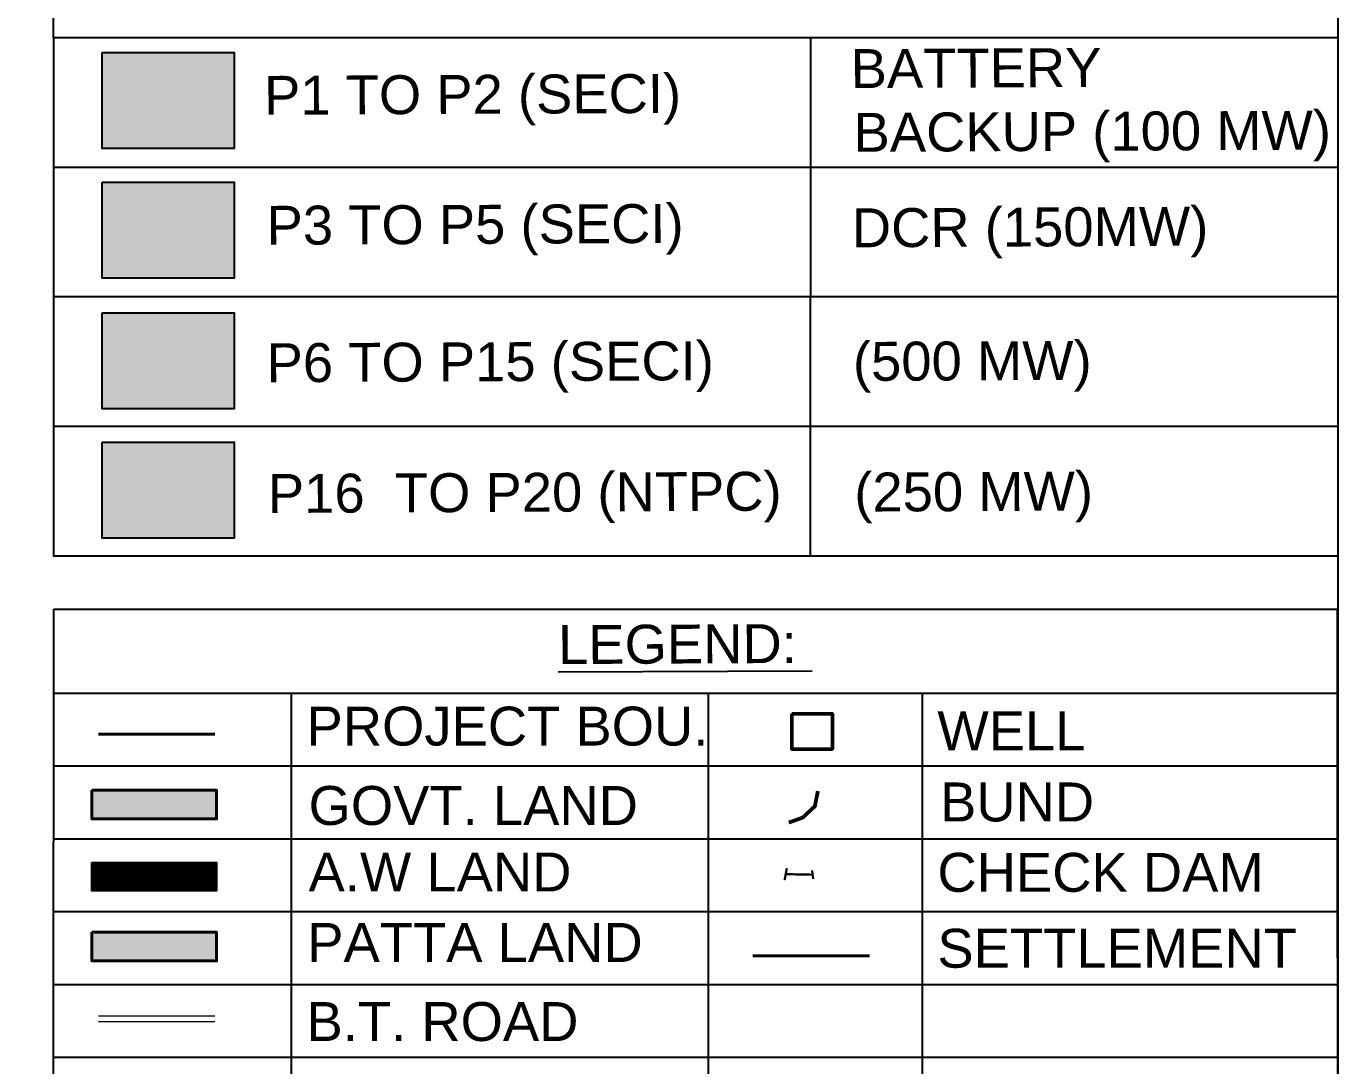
# Model space of a CAD drawing. Header units: feet. Extents: x 199174 to 214517, y 1645895 to 1656921.
# Drawn here: x 211904 to 214431, y 1650213 to 1652216 of the extents above; entities that cross this region are included whole.
import ezdxf

# ---------------------------------------------------------------- set-up
doc = ezdxf.new("R2010")
doc.units = ezdxf.units.FT
doc.header["$MEASUREMENT"] = 0
for name, color, linetype, true_color in [('APSPCL LAND', 7, 'Continuous', 0xd7ecd5), ('GOVT. LAND', 7, 'Continuous', 0xfae1ff), ('Plot 1 to 2', 7, 'Continuous', 0xffc994), ('Plot 16 to 20', 7, 'Continuous', 0xffcce6), ('Plot 3 to 5', 7, 'Continuous', 0xffe8e0), ('Plot hatching', 7, 'Continuous', 0xffffdb)]:
    doc.layers.add(name, color=color, linetype=linetype, true_color=true_color)
for name, color, linetype in [('B.T. ROAD', 251, 'Continuous'), ('BUND', 24, 'Continuous'), ('check dam', 189, 'Continuous'), ('TITLE BOX', 7, 'Continuous'), ('WELL', 150, 'Continuous')]:
    doc.layers.add(name, color=color, linetype=linetype)
for name, color, linetype, true_color, transparency in [('DKT', 7, 'Continuous', 0x4ebad0, 0.6), ('GOVT.', 7, 'Continuous', 0xe9c3e9, 0.6), ('PATTA', 7, 'Continuous', 0xc3e23c, 0.6)]:
    doc.layers.add(name, color=color, linetype=linetype, true_color=true_color, transparency=transparency)
doc.layers.add('Main boundry', color=1, linetype='Continuous', lineweight=50)
doc.layers.add('SETTLEMENT', color=37, linetype='Continuous', lineweight=60)
doc.styles.get("Standard").update_dxf_attribs({"font": 'arial.ttf'})

msp = doc.modelspace()

# ---------------------------------------------------------------- hatches: boundary and pattern name
at = {"layer": 'DKT'}
h = msp.add_hatch(dxfattribs=at)
h.set_pattern_fill('ANSI31', color=256, scale=0.732241)
h.set_pattern_definition([(45, (59554.60396, 385128.51974), (-0.064721572679, 0.064721572679), [])])
h.paths.add_polyline_path([(212271.3, 1650605), (212031.1, 1650605), (212031.1, 1650550), (212271.3, 1650550)])
at = {"layer": 'GOVT.', "lineweight": 40}
h = msp.add_hatch(color=256, dxfattribs=at)
h.dxf.hatch_style = 1
h.paths.add_polyline_path([(212271.3, 1650743.8), (212031.1, 1650743.8), (212031.1, 1650688.8), (212271.3, 1650688.8)])
at = {"layer": 'PATTA', "lineweight": 40}
h = msp.add_hatch(color=256, dxfattribs=at)
h.dxf.hatch_style = 1
h.paths.add_polyline_path([(212271.3, 1650470.3), (212031.1, 1650470.3), (212031.1, 1650415.3), (212271.3, 1650415.3)])
at = {"layer": 'Plot 1 to 2'}
h = msp.add_hatch(color=256, dxfattribs=at)
h.dxf.hatch_style = 1
h.paths.add_polyline_path([(212305.3, 1651980.2), (212305.3, 1652165.1), (212051, 1652165.1), (212051, 1651980.2)])
at = {"layer": 'Plot 16 to 20'}
h = msp.add_hatch(color=256, dxfattribs=at)
h.dxf.hatch_style = 1
h.paths.add_polyline_path([(212051, 1651414.3), (212051, 1651229.4), (212305.3, 1651229.4), (212305.3, 1651414.3)])
at = {"layer": 'Plot 3 to 5'}
h = msp.add_hatch(color=256, dxfattribs=at)
h.dxf.hatch_style = 1
h.paths.add_polyline_path([(212305.3, 1651730.3), (212305.3, 1651915.2), (212051, 1651915.2), (212051, 1651730.3)])
at = {"layer": 'Plot hatching'}
h = msp.add_hatch(color=256, dxfattribs=at)
h.dxf.hatch_style = 1
h.paths.add_polyline_path([(212305.3, 1651478.9), (212305.3, 1651663.8), (212051, 1651663.8), (212051, 1651478.9)])

# ---------------------------------------------------------------- linework, layer by layer
msp.add_line((211956.8, 1651866.5), (211956.8, 1651543.1))
at = {"layer": 'APSPCL LAND', "color": 1}
msp.add_lwpolyline([(199174.1, 1656920.6), (214431.1, 1656920.6), (214431.1, 1645894.6), (199174.1, 1645894.6)], close=True, dxfattribs=at)
at = {"layer": 'B.T. ROAD', "linetype": 'Continuous', "lineweight": 15}
for points in [[(212043.5, 1650309.7), (212267.9, 1650309.7)], [(212043.5, 1650298.7), (212267.9, 1650298.7)]]:
    msp.add_lwpolyline(points, dxfattribs=at)
at = {"layer": 'BUND', "const_width": 7.32}
msp.add_lwpolyline([(213373.5, 1650681.6), (213400.3, 1650691.3), (213423.8, 1650713.2), (213429.5, 1650742.4)], dxfattribs=at)
at = {"layer": 'check dam', "color": 24, "linetype": 'Continuous', "lineweight": 35, "const_width": 4.39, "elevation": 0.1}
msp.add_lwpolyline([(213369.7, 1650593.8), (213365.5, 1650570.8)], dxfattribs=at)
at = {"layer": 'check dam', "color": 24, "linetype": 'Continuous', "lineweight": 35, "const_width": 4.39}
for points in [[(213418.3, 1650589.6), (213420.5, 1650573)], [(213419.4, 1650581.3), (213367.6, 1650582.3)]]:
    msp.add_lwpolyline(points, dxfattribs=at)
at = {"layer": 'DKT'}
msp.add_lwpolyline([(212031.1, 1650605), (212271.3, 1650605), (212271.3, 1650550), (212031.1, 1650550)], close=True, dxfattribs=at)
at = {"layer": 'GOVT.', "lineweight": 40}
msp.add_lwpolyline([(212031.1, 1650743.8), (212271.3, 1650743.8), (212271.3, 1650688.8), (212031.1, 1650688.8)], close=True, dxfattribs=at)
at = {"layer": 'Main boundry', "lineweight": 40, "flags": 128}
msp.add_lwpolyline([(212043.5, 1650852), (212267.9, 1650852)], dxfattribs=at)
at = {"layer": 'PATTA', "lineweight": 40}
msp.add_lwpolyline([(212031.1, 1650470.3), (212271.3, 1650470.3), (212271.3, 1650415.3), (212031.1, 1650415.3)], close=True, dxfattribs=at)
at = {"layer": 'Plot 1 to 2'}
msp.add_lwpolyline([(212051, 1652165.1), (212305.3, 1652165.1), (212305.3, 1651980.2), (212051, 1651980.2)], close=True, dxfattribs=at)
at = {"layer": 'Plot 16 to 20', "elevation": -385}
msp.add_lwpolyline([(212051, 1651414.3), (212305.3, 1651414.3), (212305.3, 1651229.4), (212051, 1651229.4)], close=True, dxfattribs=at)
at = {"layer": 'Plot 3 to 5'}
msp.add_lwpolyline([(212051, 1651915.2), (212305.3, 1651915.2), (212305.3, 1651730.3), (212051, 1651730.3)], close=True, dxfattribs=at)
at = {"layer": 'Plot hatching'}
msp.add_line((211956.8, 1651866.5), (211956.8, 1651543.1), dxfattribs=at)
at = {"layer": 'Plot hatching', "elevation": -385}
msp.add_lwpolyline([(212051, 1651663.8), (212305.3, 1651663.8), (212305.3, 1651478.9), (212051, 1651478.9)], close=True, dxfattribs=at)
at = {"layer": 'SETTLEMENT', "linetype": 'Continuous', "lineweight": 40}
msp.add_lwpolyline([(213304.5, 1650425.1), (213528.8, 1650425.1)], dxfattribs=at)
at = {"layer": 'TITLE BOX', "color": 0}
for p, q in [((211956.8, 1652193.2), (211956.8, 1652506.5)), ((214431.1, 1652193.2), (211956.8, 1652193.2)), ((214431.1, 1651943.7), (211956.8, 1651943.7)), ((214430.8, 1651694.2), (211956.6, 1651694.2)), ((214431.1, 1651444.7), (211956.8, 1651444.7)), ((214430.4, 1651195.2), (211956.1, 1651195.2))]:
    msp.add_line(p, q, dxfattribs=at)
at = {"layer": 'TITLE BOX'}
for p, q in [((214430.2, 1650930.6), (211957.4, 1650930.6)), ((214430.2, 1650790.3), (211957.4, 1650790.3)), ((214430.2, 1650649.9), (211957.4, 1650649.9)), ((214430.2, 1650509.6), (211957.4, 1650509.6)), ((214430.2, 1650369.3), (211957.4, 1650369.3)), ((214430.2, 1650229), (211957.4, 1650229))]:
    msp.add_line(p, q, dxfattribs=at)
at = {"layer": 'TITLE BOX', "color": 0, "elevation": -385, "flags": 128}
for points in [[(211956.8, 1652193.2), (211956.8, 1651195.2)], [(214431.1, 1652193.2), (214431.1, 1651090.7)]]:
    msp.add_lwpolyline(points, dxfattribs=at)
at = {"layer": 'TITLE BOX', "color": 0}
for points in [[(213415.6, 1652193.2), (213414.7, 1651195.2)], [(212415.1, 1650930.6), (212415.1, 1648405)], [(213218.4, 1650930.6), (213218.4, 1648405)], [(213630.3, 1650930.6), (213630.3, 1648405)]]:
    msp.add_lwpolyline(points, dxfattribs=at)
at = {"layer": 'TITLE BOX'}
msp.add_lwpolyline([(211957.4, 1651092.5), (214430.2, 1651092.5), (214431.1, 1648405), (211955.7, 1648405)], close=True, dxfattribs=at)
at = {"layer": 'WELL', "lineweight": 50}
msp.add_lwpolyline([(213379.3, 1650891.4), (213457.5, 1650891.4), (213457.5, 1650823.4), (213379.3, 1650823.4)], close=True, dxfattribs=at)

# ---------------------------------------------------------------- texts
at = {"layer": 'B.T. ROAD', "linetype": 'Continuous', "lineweight": 15}
msp.add_text('B.T. ROAD', height=75, dxfattribs=at).set_placement((212444.5, 1650260.9))
at = {"layer": 'BUND'}
msp.add_text('BUND', height=75, dxfattribs=at).set_placement((213664.9, 1650683.9))
at = {"layer": 'check dam', "color": 24, "linetype": 'Continuous', "lineweight": 35}
msp.add_text('CHECK DAM', height=75, dxfattribs=at).set_placement((213659.8, 1650548.3))
at = {"layer": 'DKT'}
msp.add_text('A.W LAND', height=75, dxfattribs=at).set_placement((212448.4, 1650549))
at = {"layer": 'GOVT. LAND'}
msp.add_text('GOVT. LAND', height=75, dxfattribs=at).set_placement((212448.4, 1650677.1))
at = {"layer": 'Main boundry', "lineweight": 40}
msp.add_text('PROJECT BOU.', height=75, dxfattribs=at).set_placement((212444.5, 1650830))
at = {"layer": 'PATTA', "lineweight": 40}
msp.add_text('PATTA LAND', height=75, dxfattribs=at).set_placement((212445.9, 1650413.2))
at = {"layer": 'SETTLEMENT', "linetype": 'Continuous', "lineweight": 40}
msp.add_text('SETTLEMENT', height=75, dxfattribs=at).set_placement((213659.8, 1650402.1))
at = {"layer": 'TITLE BOX', "color": 0}
for s, p in [('BATTERY ', (213492.9, 1652096.6)), ('P1 TO P2 (SECI) ', (212362.8, 1652045.1)), ('BACKUP (100 MW)', (213498.4, 1651973.8)), ('P3 TO P5 (SECI) ', (212367.7, 1651794.7)), ('DCR (150MW)', (213495.1, 1651789.9)), ('P6 TO P15 (SECI) ', (212367.7, 1651529.9)), ('(500 MW)', (213497.3, 1651532.5)), ('P16  TO P20 (NTPC)', (212370.2, 1651278)), ('(250 MW)', (213499.9, 1651280.7)), ('%%ULEGEND: ', (212929.2, 1650987))]:
    msp.add_text(s, height=75, rotation=0.2712, dxfattribs=at).set_placement(p)
at = {"layer": 'WELL'}
msp.add_text('WELL', height=75, dxfattribs=at).set_placement((213659.8, 1650820.7))

doc.saveas('drawing.dxf')
